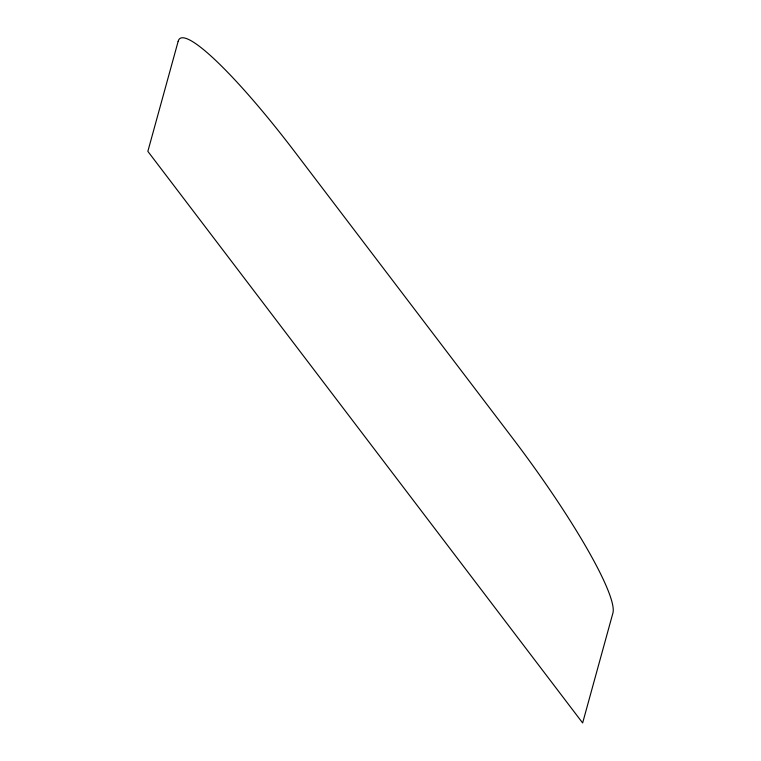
<?xml version="1.0" encoding="UTF-8"?>
<svg xmlns="http://www.w3.org/2000/svg" width="761" height="761" viewBox="0 0 761 761"><rect width="100%" height="100%" fill="white"/><g stroke="black" fill="none" stroke-linecap="round" stroke-linejoin="round"><path stroke-width="1.14" d="M178.16 41.322L147.853 151.353L582.641 722.95L612.947 612.909A180.652 25.769 53.7 0 0 512.914 438.574L295.515 152.78A180.652 25.769 53.7 0 0 178.16 41.322"/></g></svg>
